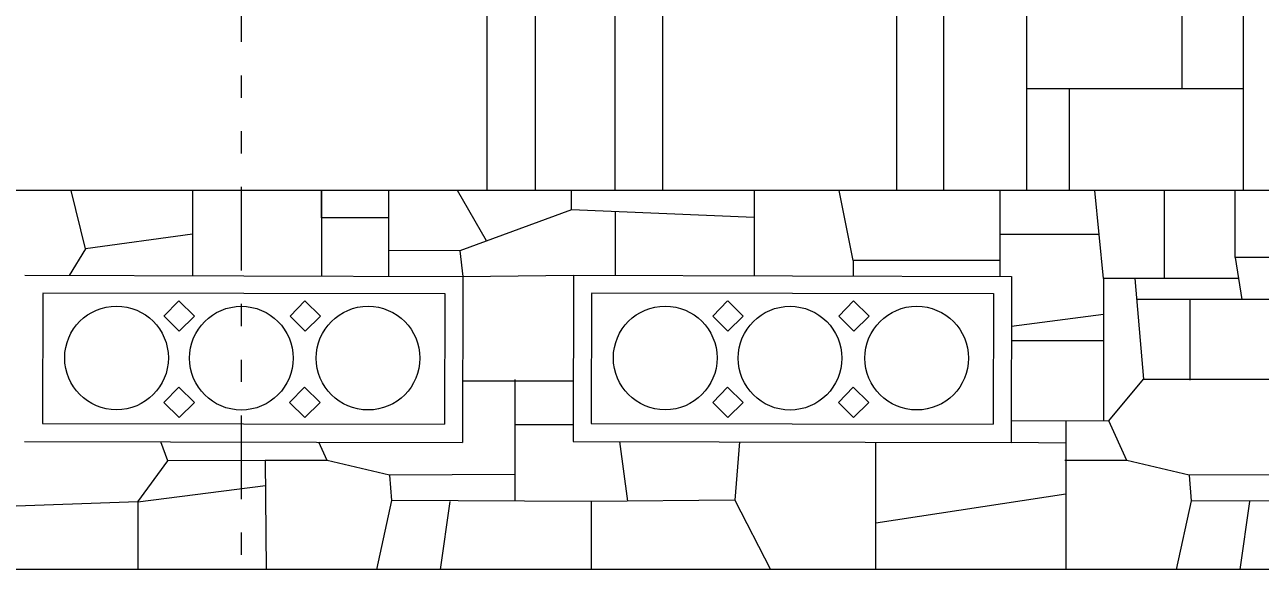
# Model space of a CAD drawing. Header units: millimetres. Extents: x -490789 to -449459, y 209001 to 327650.
# Drawn here: x -467569 to -463657, y 248632 to 250368 of the extents above; entities that cross this region are included whole.
import ezdxf

# ---------------------------------------------------------------- set-up
doc = ezdxf.new("R2010")
doc.units = ezdxf.units.MM
doc.header["$MEASUREMENT"] = 0
doc.linetypes.add('2-Штрих-Штриховая', pattern=[723.19442, 264.583325, -105.833328, 70.555556, -105.833328, 70.555556, -105.833328])
for name, color, linetype, lineweight in [('0_Ном._пера__12_Ном._пера__12_Ном._пера__12', 12, 'Continuous', 18), ('0_Ном._пера__25', 25, 'Continuous', 18), ('0_Ном._пера__7_Ном._пера__15_Ном._пера__15', 15, 'Continuous', 18), ('0_Ном._пера__7_Ном._пера__5_Ном._пера__5', 5, 'Continuous', 18), ('0_Ном._пера__7_Ном._пера__7_Ном._пера__5', 5, 'Continuous', 18), ('0_Ном._пера__7_Ном._пера__7_Ном._пера__7', 7, 'Continuous', 18), ('0_Ном._пера__85', 85, 'Continuous', 18), ('0_Ном_пера__13_Ном_пера__13_Ном_пера__13_Ном_пера__13_Ном_пера__13_Ном_пера__13_Ном_пера__13_Ном_пера__13_Ном_пера__13_Ном._пера__13_Ном_пера__13_Ном_пера__13_Ном_пера__13_Ном_пера__13_Ном_пера__13_Ном_пера__13_Ном_пера__13_Ном_пера__13_Ном_пера__13_Ном_4_Ном._пера__13', 13, 'Continuous', 18), ('0_Ном_пера__15_Ном_пера__15_Ном_пера__15_Ном_пера__15_Ном_пера__15_Ном_пера__15_Ном_пера__15_Ном._пера__15_Ном_пера__15_Ном_пера__15_Ном_пера__15_Ном_пера__15_Ном_пера__15_Ном_пера__15_Ном_пера__15_Ном_пера__15_Ном_пера__15_Ном_пера__15_Ном_пера__15_Ном_3_Ном._пера__15', 15, 'Continuous', 18), ('0_Ном_пера__15_Ном_пера__15_Ном_пера__15_Ном_пера__15_Ном_пера__15_Ном_пера__15_Ном_пера__15_Ном_пера__15_Ном_пера__15_Ном._пера__15_Ном_пера__15_Ном_пера__15_Ном_пера__15_Ном_пера__15_Ном_пера__15_Ном_пера__15_Ном_пера__15_Ном_пера__15_Ном_пера__15_Ном_3_Ном._пера__15', 15, 'Continuous', 18), ('0_Ном_пера__1_Ном_пера__1_Ном_пера__1_Ном._пера__1_Ном_пера__1_Ном_пера__1_Ном_пера__1_Ном_пера__1_Ном_пера__1_Ном_пера__1_Ном_пера__1_Ном_пера__1_Ном_пера__1_Ном_пера__1_Ном_пера__1_Ном_пера__1_Ном_пера__1_Ном_пера__1_Ном_пера__1_Ном_пера__1_Ном_пера___D_Ном._пера__1', 1, 'Continuous', 18), ('0_Ном_пера__1_Ном_пера__1_Ном_пера__1_Ном_пера__1_Ном_пера__1_Ном_пера__1_Ном_пера__1_Ном_пера__1_Ном_пера__1_Ном_пера__1_Ном_пера__1_Ном_пера__1_Ном_пера__1_Ном_пера__1_Ном_пера__1_Ном_пера__1_Ном_пера__1_Ном_пера__1_Ном_пера__1_Ном_пера__1_Ном_пера__1_C_Ном._пера__1', 1, 'Continuous', 18), ('0_Ном_пера__5_Ном_пера__5_Ном_пера__5_Ном_пера__5_Ном_пера__5_Ном_пера__5_Ном_пера__5_Ном_пера__5_Ном_пера__5_Ном_пера__5_Ном_пера__5_Ном_пера__5_Ном_пера__5_Ном_пера__5_Ном_пера__5_Ном_пера__5_Ном._пера__5_Ном_пера__5_Ном_пера__5_Ном_пера__5_Ном_пера___7_Ном._пера__5', 5, 'Continuous', 18), ('0_Ном_пера__7_Ном._пера__7_Ном_пера__7_Ном_пера__7_Ном_пера__7_Ном_пера__7_Ном_пера__7_Ном_пера__7_Ном_пера__7_Ном_пера__7_Ном_пера__7_Ном_пера__7_Ном_пера__7_Ном_пера__7_Ном_пера__7_Ном_пера__7_Ном_пера__7_Ном_пера__7_Ном_пера__7_Ном_пера__7_Ном_пера___7_Ном._пера__7', 7, 'Continuous', 18), ('0_Ном_пера__7_Ном_пера__7_Ном_пера__7_Ном_пера__7_Ном_пера__7_Ном_пера__7_Ном_пера__7_Ном_пера__7_Ном_пера__7_Ном_пера__7_Ном_пера__7_Ном_пера__7_Ном_пера__7_Ном_пера__7_Ном_пера__7_Ном._пера__7_Ном_пера__7_Ном._пера__7_Ном_пера__7_Ном._пера__7_Ном_пера_2_Ном._пера__7', 7, 'Continuous', 18), ('0_Ном_пера__7_Ном_пера__7_Ном_пера__7_Ном_пера__7_Ном_пера__7_Ном_пера__7_Ном_пера__7_Ном_пера__7_Ном_пера__7_Ном_пера__7_Ном_пера__7_Ном_пера__7_Ном_пера__7_Ном_пера__7_Ном_пера__7_Ном_пера__7_Ном_пера__7_Ном_пера__7_Ном._пера__7_Ном_пера__7_Ном._пера__5_Ном._пера__7', 7, 'Continuous', 18)]:
    doc.layers.add(name, color=color, linetype=linetype, lineweight=lineweight)
doc.styles.add('СГЕНЕРИР_СТИЛЬ_1', font='')
doc.styles.get('СГЕНЕРИР_СТИЛЬ_1').set_extended_font_data('Arial')
doc.dimstyles.new('СГЕНЕРИР_СТИЛЬ__1', dxfattribs={"dimtxt": 250, "dimasz": 39.04812, "dimexe": 0.18, "dimexo": 0, "dimgap": 0.09, "dimtad": 1, "dimtih": 1, "dimtoh": 1, "dimdec": 0, "dimzin": 0, "dimdsep": 46, "dimtxsty": 'СГЕНЕРИР_СТИЛЬ_1', "dimblk": 'ARROWHEAD_6', "dimblk1": 'ARROWHEAD_6', "dimblk2": 'ARROWHEAD_6', "dimcen": 0.09, "dimclrd": 85, "dimclre": 85, "dimclrt": 25, "dimazin": 0, "dimtfac": 1, "dimtdec": 4, "dimtmove": 0, "dimatfit": 3, "dimfxl": 0, "dimtolj": 1, "dimtzin": 0, "dimarcsym": 0})

# ---------------------------------------------------------------- blocks, each defined once
blk = doc.blocks.new('*D7')
at = {"layer": '0_Ном._пера__85', "linetype": 'Continuous'}
for p, q in [((-478058.7, 248644.1), (-478058.7, 247747.7)), ((-456409.4, 248644.1), (-456409.4, 247747.7)), ((-478058.7, 247786.2), (-478089.5, 247786.2)), ((-478038.2, 247806.8), (-478079.3, 247765.7)), ((-456409.4, 247786.2), (-478058.7, 247786.2)), ((-456429.9, 247765.7), (-456388.8, 247806.8)), ((-456378.6, 247786.2), (-456409.4, 247786.2))]:
    blk.add_line(p, q, dxfattribs=at)
at = {"layer": '0_Ном._пера__25', "insert": (-467756.3, 247836.2), "char_height": 250, "attachment_point": 7, "style": 'СГЕНЕРИР_СТИЛЬ_1'}
blk.add_mtext('\\A1;{\\fArial|b0|i0|c204|p38;21\xa0649}', dxfattribs=at)
blk = doc.blocks.new('ARROWHEAD_6')
at = {"color": 0, "linetype": 'Continuous', "lineweight": 0}
for p, q in [((0, 0), (-1, 0)), ((-0.5, -0.5), (0.5, 0.5))]:
    blk.add_line(p, q, dxfattribs=at)
blk = doc.blocks.new('*D8')
at = {"layer": '0_Ном._пера__85', "linetype": 'Continuous'}
for p, q in [((-480097.7, 248644.1), (-480097.7, 246518.8)), ((-456160.5, 248644.1), (-456160.5, 246518.8)), ((-480077.2, 246577.9), (-480118.3, 246536.8)), ((-456181, 246536.8), (-456139.9, 246577.9)), ((-480097.7, 246557.3), (-480128.6, 246557.3)), ((-456160.5, 246557.3), (-480097.7, 246557.3)), ((-456129.6, 246557.3), (-456160.5, 246557.3))]:
    blk.add_line(p, q, dxfattribs=at)
at = {"layer": '0_Ном._пера__25', "insert": (-468651.4, 246607.3), "char_height": 250, "attachment_point": 7, "style": 'СГЕНЕРИР_СТИЛЬ_1'}
blk.add_mtext('\\A1;{\\fArial|b0|i0|c204|p38;23\xa0937}', dxfattribs=at)

msp = doc.modelspace()

# ---------------------------------------------------------------- linework, layer by layer
at = {"layer": '0_Ном._пера__12_Ном._пера__12_Ном._пера__12', "linetype": '2-Штрих-Штриховая'}
msp.add_line((-466883.1, 248144.1), (-466883.1, 267070.3), dxfattribs=at)
at = {"layer": '0_Ном._пера__7_Ном._пера__15_Ном._пера__15', "linetype": 'Continuous'}
for p, q in [((-467376, 249659.1), (-467421.9, 249844)), ((-467037.2, 249844), (-467037.2, 249574)), ((-466629.4, 249844), (-466629.4, 249572.9)), ((-466629.4, 249756.7), (-466629.4, 249844)), ((-466416.9, 249844), (-466417.6, 249572.4)), ((-466107.3, 249684), (-466198.7, 249844)), ((-465837.6, 249782.4), (-465837.6, 249844)), ((-465259, 249844), (-465259.7, 249573.9)), ((-464946, 249622), (-464990.3, 249844)), ((-464481.9, 249844), (-464481.9, 249571.8)), ((-465837.6, 249782.4), (-466191.8, 249653.2)), ((-465259.2, 249758.4), (-465837.6, 249782.4)), ((-465699.1, 249776.6), (-465699.1, 249575)), ((-466417.1, 249756.7), (-466629.4, 249756.7)), ((-467037.2, 249705.1), (-467376, 249659.1)), ((-467376, 249659.1), (-467427.7, 249575)), ((-466191.8, 249653.2), (-466417.4, 249653.8)), ((-466191.8, 249653.2), (-466181.5, 249571.7)), ((-464946, 249622), (-464946.1, 249573.1)), ((-464481.9, 249622), (-464946, 249622)), ((-466181.5, 249571.7), (-465831.9, 249575.4)), ((-465832.6, 249240.6), (-466182.1, 249240.6)), ((-463436.5, 249245.1), (-464026.8, 249245.1)), ((-467116.2, 248988.6), (-467138.1, 249048.6)), ((-465305.5, 249048.4), (-465320.7, 248864.2)), ((-464874.8, 248644.1), (-464874.8, 249047.2)), ((-464272.8, 249044.5), (-464445.5, 249046.1)), ((-467210.5, 248858.2), (-466806.5, 248910.3)), ((-464272.8, 248882.5), (-464874.8, 248790.6)), ((-467210.5, 248858.2), (-467809.8, 248837.9)), ((-467210.5, 248858.2), (-467210.5, 248644.1)), ((-465320.7, 248864.2), (-465207.9, 248644.1))]:
    msp.add_line(p, q, dxfattribs=at)
at = {"layer": '0_Ном._пера__7_Ном._пера__5_Ном._пера__5', "linetype": 'Continuous'}
for centre in [(-467278.2, 249313.8), (-466883.1, 249313.1), (-466481.9, 249313.2), (-465541.1, 249313.8), (-465146, 249313.1), (-464744.9, 249313.2)]:
    msp.add_circle(centre, 164.1, dxfattribs=at)
at = {"layer": '0_Ном._пера__7_Ном._пера__7_Ном._пера__5', "linetype": 'Continuous'}
for centre in [(-467278.2, 249313.8), (-465541.1, 249313.8)]:
    msp.add_circle(centre, 164.1, dxfattribs=at)
at = {"layer": '0_Ном._пера__7_Ном._пера__7_Ном._пера__7', "linetype": 'Continuous'}
for p, q in [((-464397.5, 252837.9), (-464397.5, 249844)), ((-463711.7, 252812.3), (-463711.7, 249844)), ((-466105.5, 251589.6), (-466105.5, 249844)), ((-465952.7, 251590.3), (-465952.7, 249844)), ((-456160.5, 249844), (-472776.8, 249844)), ((-456160.5, 249844), (-472776.8, 249844)), ((-467568.9, 249575.4), (-466181.5, 249571.7)), ((-466181.5, 249571.7), (-466182.5, 249046.1)), ((-465831.9, 249575.4), (-465833, 249049.8)), ((-465831.8, 249575.4), (-464444.4, 249571.7)), ((-464444.4, 249571.7), (-464445.5, 249046.1)), ((-467511.9, 249518), (-467512.8, 249106.3)), ((-467511.8, 249519.4), (-466238.7, 249517.5)), ((-466238.8, 249517.5), (-466239.6, 249104)), ((-465774.8, 249518), (-465775.8, 249106.3)), ((-465774.7, 249519.4), (-464501.6, 249517.5)), ((-464501.7, 249517.5), (-464502.6, 249104)), ((-467512.7, 249106.3), (-466239.6, 249104)), ((-465775.6, 249106.3), (-464502.6, 249104)), ((-467570, 249049.8), (-466182.5, 249046.1)), ((-465833, 249049.8), (-464445.5, 249046.1)), ((-453854.5, 248644.1), (-482958.9, 248644.1)), ((-453854.5, 248644.1), (-482958.9, 248644.1))]:
    msp.add_line(p, q, dxfattribs=at)
at = {"layer": '0_Ном_пера__13_Ном_пера__13_Ном_пера__13_Ном_пера__13_Ном_пера__13_Ном_пера__13_Ном_пера__13_Ном_пера__13_Ном_пера__13_Ном._пера__13_Ном_пера__13_Ном_пера__13_Ном_пера__13_Ном_пера__13_Ном_пера__13_Ном_пера__13_Ном_пера__13_Ном_пера__13_Ном_пера__13_Ном_4_Ном._пера__13', "linetype": 'Continuous'}
for p, q in [((-464136.4, 249114.6), (-464026.8, 249246.4)), ((-465832.9, 249102.3), (-466016.8, 249102.3)), ((-464080.1, 248989.2), (-464136.4, 249114.6)), ((-466611.6, 248989.3), (-466637.6, 249047.3)), ((-465685.9, 249049.4), (-465660.7, 248860.7)), ((-467210.5, 248858.2), (-467116.2, 248988.6)), ((-466413.8, 248943), (-466611.6, 248989.3)), ((-463882.4, 248942.9), (-464080.1, 248989.2)), ((-465775.3, 248859.6), (-466407.4, 248862.3)), ((-466223, 248859.6), (-466253.2, 248644.2)), ((-463243.9, 248859.5), (-463876, 248862.2)), ((-463691.6, 248859.5), (-463721.7, 248644.1))]:
    msp.add_line(p, q, dxfattribs=at)
at = {"layer": '0_Ном_пера__15_Ном_пера__15_Ном_пера__15_Ном_пера__15_Ном_пера__15_Ном_пера__15_Ном_пера__15_Ном._пера__15_Ном_пера__15_Ном_пера__15_Ном_пера__15_Ном_пера__15_Ном_пера__15_Ном_пера__15_Ном_пера__15_Ном_пера__15_Ном_пера__15_Ном_пера__15_Ном_пера__15_Ном_3_Ном._пера__15', "linetype": 'Continuous'}
for p, q in [((-463961.1, 249844), (-463961.1, 249565.5)), ((-463879.7, 249499), (-463879.7, 249243.1)), ((-464153.8, 249368), (-464444.8, 249368)), ((-466413.8, 248943), (-466407.4, 248862.3)), ((-463882.4, 248942.9), (-463876, 248862.2))]:
    msp.add_line(p, q, dxfattribs=at)
at = {"layer": '0_Ном_пера__15_Ном_пера__15_Ном_пера__15_Ном_пера__15_Ном_пера__15_Ном_пера__15_Ном_пера__15_Ном_пера__15_Ном_пера__15_Ном._пера__15_Ном_пера__15_Ном_пера__15_Ном_пера__15_Ном_пера__15_Ном_пера__15_Ном_пера__15_Ном_пера__15_Ном_пера__15_Ном_пера__15_Ном_3_Ном._пера__15', "linetype": 'Continuous'}
for p, q in [((-464153.8, 249565.5), (-464181.2, 249844)), ((-463736.2, 249631.9), (-463736.2, 249844)), ((-464167.5, 249704.8), (-464481.9, 249704.8)), ((-463736.2, 249631.9), (-463715.6, 249499)), ((-463436.4, 249631.9), (-463736.2, 249631.9)), ((-464153.8, 249565.5), (-464153.8, 249114.6)), ((-463725.9, 249565.5), (-464153.8, 249565.5)), ((-464053.9, 249565.5), (-464026.8, 249246.4)), ((-463277.9, 249499), (-464048.2, 249499)), ((-464153.8, 249451.2), (-464444.7, 249413.2)), ((-466016.8, 249245.2), (-466016.8, 248860.6)), ((-464136.4, 249114.6), (-464445.3, 249114)), ((-464272.8, 249114.4), (-464272.8, 248644)), ((-466807.2, 248989.3), (-467116.2, 248988.6)), ((-466807.2, 248989.3), (-466804.2, 248644.1)), ((-466611.6, 248989.3), (-466807.2, 248989.3)), ((-464080.1, 248989.2), (-464275.8, 248989.2)), ((-466016.8, 248944.6), (-466413.8, 248943)), ((-463436.5, 248944.5), (-463882.4, 248942.9)), ((-466407.4, 248862.3), (-466455.3, 248644.2)), ((-465320.7, 248864.2), (-465775.3, 248859.6)), ((-465775.3, 248859.6), (-465775.3, 248644.2)), ((-463876, 248862.2), (-463923.9, 248644.1))]:
    msp.add_line(p, q, dxfattribs=at)
at = {"layer": '0_Ном_пера__1_Ном_пера__1_Ном_пера__1_Ном._пера__1_Ном_пера__1_Ном_пера__1_Ном_пера__1_Ном_пера__1_Ном_пера__1_Ном_пера__1_Ном_пера__1_Ном_пера__1_Ном_пера__1_Ном_пера__1_Ном_пера__1_Ном_пера__1_Ном_пера__1_Ном_пера__1_Ном_пера__1_Ном_пера__1_Ном_пера___D_Ном._пера__1', "linetype": 'Continuous'}
for p, q in [((-465700.5, 251646.9), (-465700.5, 249844)), ((-464659.6, 251637.1), (-464659.6, 249844))]:
    msp.add_line(p, q, dxfattribs=at)
at = {"layer": '0_Ном_пера__1_Ном_пера__1_Ном_пера__1_Ном_пера__1_Ном_пера__1_Ном_пера__1_Ном_пера__1_Ном_пера__1_Ном_пера__1_Ном_пера__1_Ном_пера__1_Ном_пера__1_Ном_пера__1_Ном_пера__1_Ном_пера__1_Ном_пера__1_Ном_пера__1_Ном_пера__1_Ном_пера__1_Ном_пера__1_Ном_пера__1_C_Ном._пера__1', "linetype": 'Continuous'}
for p, q in [((-465550.2, 251337.5), (-465550.2, 249844)), ((-464808.6, 251337.5), (-464808.6, 249844))]:
    msp.add_line(p, q, dxfattribs=at)
at = {"layer": '0_Ном_пера__5_Ном_пера__5_Ном_пера__5_Ном_пера__5_Ном_пера__5_Ном_пера__5_Ном_пера__5_Ном_пера__5_Ном_пера__5_Ном_пера__5_Ном_пера__5_Ном_пера__5_Ном_пера__5_Ном_пера__5_Ном_пера__5_Ном_пера__5_Ном._пера__5_Ном_пера__5_Ном_пера__5_Ном_пера__5_Ном_пера___7_Ном._пера__5', "linetype": 'Continuous'}
for p, q in [((-467128, 249446.4), (-467080.8, 249494.7)), ((-467080.7, 249494.3), (-467031.2, 249446)), ((-466729, 249446.3), (-466681.9, 249494.5)), ((-466681.9, 249494.5), (-466632.4, 249446.3)), ((-465390.7, 249446.4), (-465343.5, 249494.7)), ((-465343.4, 249494.3), (-465293.9, 249446)), ((-464991.7, 249446.3), (-464944.6, 249494.5)), ((-464944.6, 249494.5), (-464895.1, 249446.3)), ((-467127.8, 249446), (-467080.1, 249398.4)), ((-467080.1, 249398.4), (-467031.2, 249446)), ((-466729, 249446.3), (-466681.3, 249398.6)), ((-466681.3, 249398.6), (-466632.4, 249446.3)), ((-465390.5, 249446), (-465342.8, 249398.4)), ((-465342.8, 249398.4), (-465293.9, 249446)), ((-464991.7, 249446.3), (-464944, 249398.6)), ((-464944, 249398.6), (-464895.1, 249446.3)), ((-467128.1, 249173.3), (-467081, 249221.6)), ((-467081, 249221.6), (-467031.5, 249173.3)), ((-466730.2, 249172.9), (-466683, 249221.2)), ((-466683, 249221.2), (-466633.6, 249172.9)), ((-465390.8, 249173.3), (-465343.7, 249221.6)), ((-465343.7, 249221.6), (-465294.2, 249173.3)), ((-464992.9, 249172.9), (-464945.7, 249221.2)), ((-464945.7, 249221.2), (-464896.3, 249172.9)), ((-467128.1, 249173.3), (-467080.4, 249125.6)), ((-467080.4, 249125.6), (-467031.5, 249173.3)), ((-466730.2, 249172.9), (-466682.5, 249125.2)), ((-466682.5, 249125.2), (-466633.6, 249172.9)), ((-465390.8, 249173.3), (-465343.1, 249125.6)), ((-465343.1, 249125.6), (-465294.2, 249173.3)), ((-464992.9, 249172.9), (-464945.2, 249125.2)), ((-464945.2, 249125.2), (-464896.3, 249172.9))]:
    msp.add_line(p, q, dxfattribs=at)
at = {"layer": '0_Ном_пера__7_Ном._пера__7_Ном_пера__7_Ном_пера__7_Ном_пера__7_Ном_пера__7_Ном_пера__7_Ном_пера__7_Ном_пера__7_Ном_пера__7_Ном_пера__7_Ном_пера__7_Ном_пера__7_Ном_пера__7_Ном_пера__7_Ном_пера__7_Ном_пера__7_Ном_пера__7_Ном_пера__7_Ном_пера__7_Ном_пера___7_Ном._пера__7', "linetype": 'Continuous'}
msp.add_line((-463904.4, 250164.9), (-463904.4, 250470.5), dxfattribs=at)
at = {"layer": '0_Ном_пера__7_Ном_пера__7_Ном_пера__7_Ном_пера__7_Ном_пера__7_Ном_пера__7_Ном_пера__7_Ном_пера__7_Ном_пера__7_Ном_пера__7_Ном_пера__7_Ном_пера__7_Ном_пера__7_Ном_пера__7_Ном_пера__7_Ном._пера__7_Ном_пера__7_Ном._пера__7_Ном_пера__7_Ном._пера__7_Ном_пера_2_Ном._пера__7', "linetype": 'Continuous'}
msp.add_line((-464262.2, 250164.9), (-464262.2, 249844), dxfattribs=at)
at = {"layer": '0_Ном_пера__7_Ном_пера__7_Ном_пера__7_Ном_пера__7_Ном_пера__7_Ном_пера__7_Ном_пера__7_Ном_пера__7_Ном_пера__7_Ном_пера__7_Ном_пера__7_Ном_пера__7_Ном_пера__7_Ном_пера__7_Ном_пера__7_Ном_пера__7_Ном_пера__7_Ном_пера__7_Ном._пера__7_Ном_пера__7_Ном._пера__5_Ном._пера__7', "linetype": 'Continuous'}
msp.add_line((-463711.7, 250164.9), (-464397.5, 250164.9), dxfattribs=at)

# ---------------------------------------------------------------- dimensions: what is measured, and where the dimension line sits
at = {"color": 85, "linetype": 'Continuous', "lineweight": 18}
dim = msp.add_linear_dim(base=(-480097.7, 246557.3), p1=(-456160.5, 248644.1), p2=(-480097.7, 248644.1), angle=180, dimstyle='СГЕНЕРИР_СТИЛЬ__1', dxfattribs=at)
dim.commit()
dim.dimension.update_dxf_attribs({"geometry": '*D8', "text_midpoint": (-468129.1, 246732.3), "dimtype": 160})
dim = msp.add_linear_dim(base=(-478058.7, 247786.2), p1=(-456409.4, 248644.1), p2=(-478058.7, 248644.1), angle=180, text='<MeasuredValue>', dimstyle='СГЕНЕРИР_СТИЛЬ__1', dxfattribs=at)
dim.commit()
dim.dimension.update_dxf_attribs({"geometry": '*D7', "text_midpoint": (-466371.2, 247961.2), "dimtype": 160})

doc.saveas('drawing.dxf')
